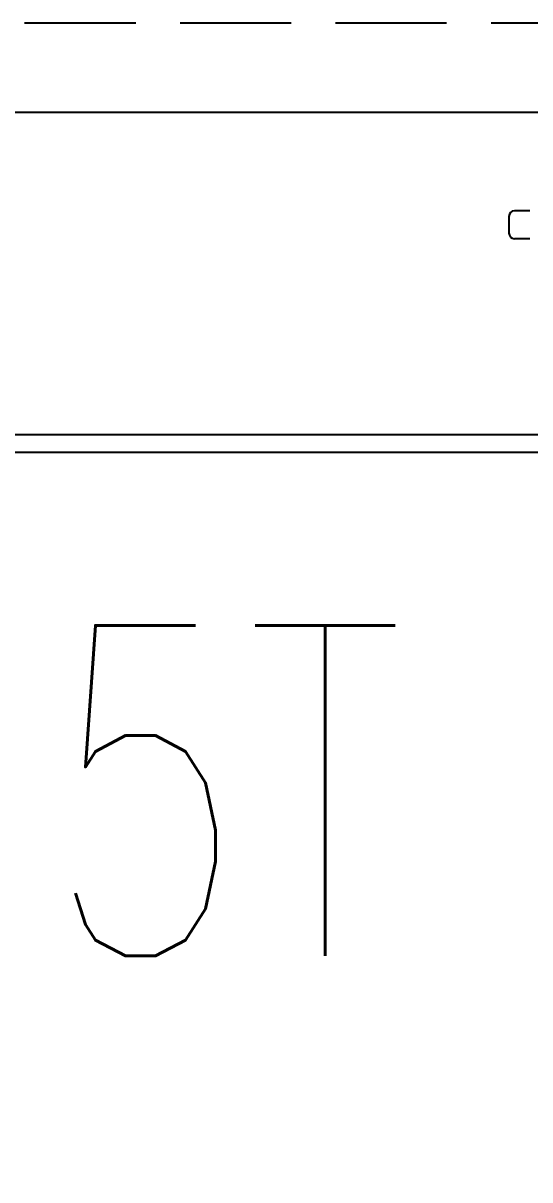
# Model space of a CAD drawing. Extents: x -1201378 to 2367219, y -619313 to 244905.
# Drawn here: x 1543393 to 1544534, y -280190 to -277588 of the extents above; entities that cross this region are included whole.
import ezdxf

# ---------------------------------------------------------------- set-up
doc = ezdxf.new("R2010")
doc.units = 0
doc.header["$LTSCALE"] = 1000
doc.linetypes.add('DASH', pattern=[0.35, 0.25, -0.1])
doc.layers.get('0').update_dxf_attribs({"linetype": 'CONTINUOUS'})
for name, color, linetype in [('EWHS5T6M-3', 7, 'CONTINUOUS'), ('FHSGH10105-主梁-04', 7, 'CONTINUOUS'), ('FHSGH10105-主梁-06', 7, 'CONTINUOUS'), ('S-SB', 21, 'CONTINUOUS')]:
    doc.layers.add(name, color=color, linetype=linetype)
doc.styles.add('A-STANDARD', font='SIMPLEX', dxfattribs={"bigfont": 'GBCBIG'})

# ---------------------------------------------------------------- blocks, each defined once
blk = doc.blocks.new('吊车5')
at = {"color": 6, "linetype": 'DASH'}
blk.add_lwpolyline([(1563769.3, -78840.6), (1555174.3, -78840.6), (1555174.3, -81443.1)], dxfattribs=at)
at = {"layer": 'EWHS5T6M-3', "color": 3, "linetype": 'Continuous'}
for p, q in [((1559756.7, -79262.8), (1559722.1, -79262.8)), ((1559756.7, -79262.8), (1559722.1, -79262.8)), ((1559709.5, -79275.3), (1559709.5, -79313.1)), ((1559709.5, -79275.3), (1559709.5, -79313.1)), ((1559756.7, -79325.6), (1559722.1, -79325.6)), ((1559756.7, -79325.6), (1559722.1, -79325.6))]:
    blk.add_line(p, q, dxfattribs=at)
for centre, start, end in [((1559722.1, -79275.3), 90, 180), ((1559722.1, -79275.3), 90, 180), ((1559722.1, -79313.1), 180, 270), ((1559722.1, -79313.1), 180, 270)]:
    blk.add_arc(centre, 12.6, start, end, dxfattribs=at)
at = {"layer": 'FHSGH10105-主梁-04', "color": 3, "linetype": 'Continuous'}
blk.add_line((1555299.5, -79040.6), (1563769.3, -79040.6), dxfattribs=at)
at = {"layer": 'FHSGH10105-主梁-06', "color": 3, "linetype": 'Continuous'}
for p, q in [((1555503.3, -79766.3), (1563769.3, -79766.3)), ((1555299.5, -79805.6), (1563769.3, -79805.6))]:
    blk.add_line(p, q, dxfattribs=at)

msp = doc.modelspace()

# ---------------------------------------------------------------- block references
at = {"layer": 'S-SB'}
msp.add_blockref('吊车5', (-15222.6, -198747.2), dxfattribs=at)

# ---------------------------------------------------------------- texts
at = {"layer": 'FHSGH10105-主梁-06', "color": 3, "linetype": 'Continuous', "style": 'A-STANDARD', "width": 0.705882}
msp.add_text('5T', height=743.75, dxfattribs=at).set_placement((1543443.5, -279686.6))

doc.saveas('drawing.dxf')
